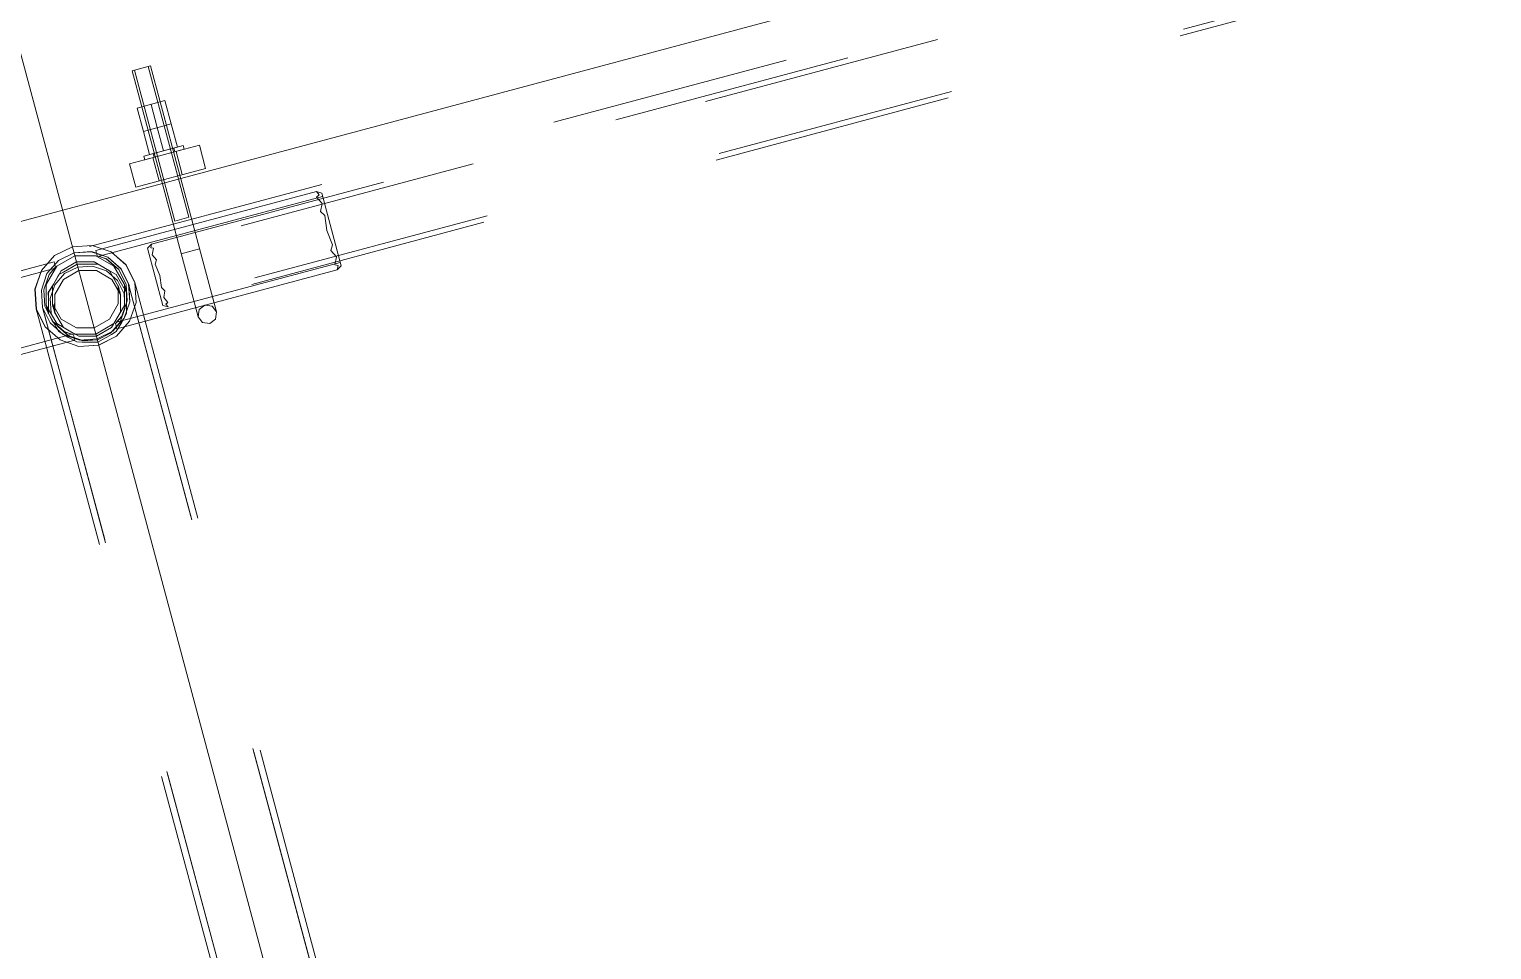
# Model space of a CAD drawing. Header units: millimetres. Extents: x -753 to 90, y 56274 to 56868.
# Drawn here: x -376.03 to -363.86, y 56763.55 to 56771.21 of the extents above; entities that cross this region are included whole.
import ezdxf

# ---------------------------------------------------------------- set-up
doc = ezdxf.new("R2010")
doc.units = ezdxf.units.MM
doc.linetypes.add('XKITLINE00', pattern=[0])
doc.linetypes.add('XKITLINE02', pattern=[4, 2, -2])
doc.layers.add('Cota', color=4, linetype='Continuous', lineweight=0)
doc.layers.add('Peça', color=2, linetype='Continuous', lineweight=0)

# ---------------------------------------------------------------- blocks, each defined once
blk = doc.blocks.new('*A1705')
at = {"layer": 'Peça', "color": 7, "linetype": 'XKITLINE02', "lineweight": 0}
for p, q in [((-362.007, 56773.022), (-382.601, 56767.505)), ((-374.772, 56769.965), (-374.924, 56769.924))]:
    blk.add_line(p, q, dxfattribs=at)
at = {"layer": 'Peça', "color": 4, "linetype": 'XKITLINE00', "lineweight": 0}
for p, q in [((-364.647, 56772.678), (-374.772, 56769.965)), ((-374.924, 56769.924), (-382.692, 56767.843))]:
    blk.add_line(p, q, dxfattribs=at)
blk = doc.blocks.new('*A1708')
at = {"layer": 'Peça', "color": 7, "linetype": 'XKITLINE02', "lineweight": 0}
for p, q in [((-337.565, 56779.406), (-375.043, 56769.364)), ((-375.016, 56769.418), (-337.616, 56779.439)), ((-337.449, 56778.973), (-374.927, 56768.931)), ((-337.476, 56778.919), (-374.877, 56768.898)), ((-375.049, 56769.385), (-375.016, 56769.418)), ((-375.049, 56769.385), (-374.922, 56768.91)), ((-375.021, 56769.389), (-375.016, 56769.418)), ((-374.999, 56769.385), (-375.021, 56769.389)), ((-375.01, 56769.331), (-374.999, 56769.385)), ((-374.974, 56769.29), (-375.01, 56769.331)), ((-374.984, 56769.252), (-374.974, 56769.29)), ((-374.947, 56769.158), (-374.984, 56769.252)), ((-374.932, 56769.058), (-374.947, 56769.158)), ((-374.904, 56769.03), (-374.932, 56769.058)), ((-374.914, 56768.976), (-374.904, 56769.03)), ((-374.878, 56768.935), (-374.914, 56768.976)), ((-374.895, 56768.921), (-374.878, 56768.935)), ((-374.877, 56768.898), (-374.922, 56768.91)), ((-374.877, 56768.898), (-374.895, 56768.921))]:
    blk.add_line(p, q, dxfattribs=at)
blk = doc.blocks.new('*A1816')
at = {"layer": 'Peça', "color": 4, "linetype": 'XKITLINE00', "lineweight": 0}
for p, q in [((-375.135, 56770.552), (-374.903, 56770.614)), ((-375.083, 56770.358), (-375.135, 56770.552)), ((-375.019, 56770.583), (-374.967, 56770.39)), ((-374.903, 56770.614), (-374.851, 56770.421)), ((-374.851, 56770.421), (-375.083, 56770.358))]:
    blk.add_line(p, q, dxfattribs=at)
blk = doc.blocks.new('*A1817')
at = {"layer": 'Peça', "color": 4, "linetype": 'XKITLINE00', "lineweight": 0}
for p, q in [((-375.083, 56770.358), (-374.851, 56770.421)), ((-374.8, 56770.227), (-374.851, 56770.421)), ((-375.031, 56770.165), (-375.083, 56770.358)), ((-374.967, 56770.39), (-374.915, 56770.196))]:
    blk.add_line(p, q, dxfattribs=at)
at = {"layer": 'Peça', "color": 7, "linetype": 'XKITLINE02', "lineweight": 0}
blk.add_line((-375.031, 56770.165), (-374.8, 56770.227), dxfattribs=at)
blk = doc.blocks.new('*A1818')
at = {"layer": 'Peça', "color": 4, "linetype": 'XKITLINE00', "lineweight": 0}
for p, q in [((-374.915, 56770.196), (-375.08, 56770.152)), ((-375.071, 56770.121), (-375.08, 56770.152)), ((-374.751, 56770.24), (-374.915, 56770.196)), ((-374.743, 56770.209), (-374.751, 56770.24))]:
    blk.add_line(p, q, dxfattribs=at)
at = {"layer": 'Peça', "color": 7, "linetype": 'XKITLINE02', "lineweight": 0}
for p, q in [((-374.743, 56770.209), (-375.071, 56770.121)), ((-374.994, 56770.142), (-375.002, 56770.173)), ((-374.915, 56770.196), (-374.833, 56770.218)), ((-374.82, 56770.189), (-374.829, 56770.22))]:
    blk.add_line(p, q, dxfattribs=at)
blk = doc.blocks.new('*A1819')
at = {"layer": 'Peça', "color": 4, "linetype": 'XKITLINE00', "lineweight": 0}
for p, q in [((-375.197, 56770.088), (-374.617, 56770.243)), ((-374.566, 56770.05), (-374.617, 56770.243)), ((-375.145, 56769.895), (-375.197, 56770.088)), ((-374.566, 56770.05), (-375.145, 56769.895))]:
    blk.add_line(p, q, dxfattribs=at)
at = {"layer": 'Peça', "color": 7, "linetype": 'XKITLINE02', "lineweight": 0}
for p, q in [((-374.759, 56769.998), (-374.811, 56770.191)), ((-374.952, 56769.946), (-375.004, 56770.14))]:
    blk.add_line(p, q, dxfattribs=at)
blk = doc.blocks.new('*A1833')
at = {"layer": 'Peça', "color": 4, "linetype": 'XKITLINE00', "lineweight": 0}
for p, q in [((-375.023, 56770.904), (-375.176, 56770.863)), ((-375.023, 56770.904), (-374.943, 56770.603)), ((-375.176, 56770.863), (-375.095, 56770.562)), ((-374.932, 56769.952), (-374.924, 56769.921)), ((-374.779, 56769.993), (-374.771, 56769.962))]:
    blk.add_line(p, q, dxfattribs=at)
at = {"layer": 'Peça', "color": 7, "linetype": 'XKITLINE02', "lineweight": 0}
for p, q in [((-375.042, 56770.899), (-374.705, 56769.643)), ((-375.158, 56770.868), (-374.821, 56769.612)), ((-375.095, 56770.562), (-374.932, 56769.952)), ((-374.943, 56770.603), (-374.779, 56769.993)), ((-374.924, 56769.921), (-374.627, 56768.815)), ((-374.771, 56769.962), (-374.475, 56768.856)), ((-374.821, 56769.612), (-374.705, 56769.643)), ((-374.615, 56769.38), (-374.768, 56769.339)), ((-374.619, 56768.875), (-374.627, 56768.815)), ((-374.627, 56768.815), (-374.59, 56768.767)), ((-374.619, 56768.875), (-374.571, 56768.912)), ((-374.571, 56768.912), (-374.511, 56768.904)), ((-374.511, 56768.904), (-374.475, 56768.856)), ((-374.483, 56768.796), (-374.475, 56768.856)), ((-374.59, 56768.767), (-374.531, 56768.759)), ((-374.531, 56768.759), (-374.483, 56768.796))]:
    blk.add_line(p, q, dxfattribs=at)
blk = doc.blocks.new('*A1834')
at = {"layer": 'Peça', "color": 7, "linetype": 'XKITLINE02', "lineweight": 0}
for p, q in [((-375.822, 56769.325), (-375.931, 56769.201)), ((-375.674, 56769.398), (-375.822, 56769.325)), ((-375.79, 56769.283), (-375.66, 56769.347)), ((-375.509, 56769.409), (-375.674, 56769.398)), ((-375.66, 56769.347), (-375.516, 56769.356)), ((-375.516, 56769.356), (-375.379, 56769.31)), ((-375.352, 56769.356), (-375.509, 56769.409)), ((-375.379, 56769.31), (-375.27, 56769.214)), ((-375.228, 56769.247), (-375.352, 56769.356)), ((-375.931, 56769.201), (-375.985, 56769.044)), ((-375.886, 56769.174), (-375.79, 56769.283)), ((-375.27, 56769.214), (-375.206, 56769.085)), ((-375.155, 56769.098), (-375.228, 56769.247)), ((-375.932, 56769.037), (-375.886, 56769.174)), ((-375.206, 56769.085), (-372.308, 56758.27)), ((-375.206, 56769.085), (-375.196, 56768.94)), ((-375.152, 56769.087), (-375.155, 56769.098)), ((-375.144, 56768.933), (-375.155, 56769.098)), ((-375.147, 56769.07), (-375.152, 56769.087)), ((-375.147, 56769.07), (-372.257, 56758.284)), ((-375.985, 56769.044), (-375.974, 56768.879)), ((-375.923, 56768.893), (-375.932, 56769.037)), ((-375.196, 56768.94), (-375.243, 56768.803)), ((-375.197, 56768.777), (-375.144, 56768.933)), ((-375.971, 56768.868), (-375.974, 56768.879)), ((-375.974, 56768.879), (-375.901, 56768.731)), ((-375.966, 56768.85), (-375.971, 56768.868)), ((-375.966, 56768.85), (-373.076, 56758.064)), ((-375.923, 56768.893), (-375.92, 56768.882)), ((-375.859, 56768.763), (-375.923, 56768.893)), ((-375.92, 56768.882), (-375.915, 56768.864)), ((-375.915, 56768.864), (-373.025, 56758.078)), ((-375.901, 56768.731), (-375.776, 56768.622)), ((-375.75, 56768.667), (-375.859, 56768.763)), ((-375.338, 56768.694), (-375.468, 56768.63)), ((-375.243, 56768.803), (-375.338, 56768.694)), ((-375.306, 56768.652), (-375.197, 56768.777)), ((-375.776, 56768.622), (-375.62, 56768.568)), ((-375.613, 56768.621), (-375.75, 56768.667)), ((-375.62, 56768.568), (-375.455, 56768.579)), ((-375.468, 56768.63), (-375.613, 56768.621)), ((-375.455, 56768.579), (-375.306, 56768.652)), ((-372.98, 56758.187), (-372.855, 56758.25)), ((-372.831, 56758.241), (-372.941, 56758.185)), ((-372.855, 56758.25), (-372.701, 56758.302)), ((-372.696, 56758.286), (-372.831, 56758.241)), ((-372.701, 56758.302), (-372.541, 56758.334)), ((-372.557, 56758.314), (-372.696, 56758.286)), ((-372.434, 56758.321), (-372.557, 56758.314)), ((-372.541, 56758.334), (-372.401, 56758.342)), ((-372.347, 56758.306), (-372.434, 56758.321)), ((-372.401, 56758.342), (-372.301, 56758.324)), ((-372.275, 56758.227), (-372.353, 56758.161)), ((-372.308, 56758.27), (-372.347, 56758.306)), ((-372.324, 56758.22), (-372.308, 56758.27)), ((-372.301, 56758.324), (-372.257, 56758.284)), ((-372.257, 56758.284), (-372.275, 56758.227)), ((-373.076, 56758.064), (-373.058, 56758.122)), ((-373.058, 56758.122), (-372.98, 56758.187)), ((-373.02, 56758.092), (-373.009, 56758.128)), ((-372.941, 56758.185), (-373.009, 56758.128)), ((-372.636, 56758.062), (-372.502, 56758.107)), ((-372.502, 56758.107), (-372.392, 56758.163)), ((-372.353, 56758.161), (-372.478, 56758.098)), ((-372.392, 56758.163), (-372.324, 56758.22)), ((-373.032, 56758.024), (-373.076, 56758.064)), ((-372.932, 56758.006), (-373.032, 56758.024)), ((-373.025, 56758.078), (-373.02, 56758.092)), ((-373.025, 56758.078), (-372.986, 56758.043)), ((-372.986, 56758.043), (-372.899, 56758.027)), ((-372.792, 56758.014), (-372.932, 56758.006)), ((-372.899, 56758.027), (-372.776, 56758.034)), ((-372.632, 56758.046), (-372.792, 56758.014)), ((-372.776, 56758.034), (-372.636, 56758.062)), ((-372.478, 56758.098), (-372.632, 56758.046))]:
    blk.add_line(p, q, dxfattribs=at)
blk = doc.blocks.new('*A1836')
at = {"layer": 'Peça', "color": 7, "linetype": 'XKITLINE02', "lineweight": 0}
for p, q in [((-375.479, 56769.366), (-373.643, 56769.857)), ((-373.591, 56769.816), (-375.452, 56769.318)), ((-373.643, 56769.857), (-373.62, 56769.829)), ((-373.643, 56769.857), (-373.599, 56769.845)), ((-373.62, 56769.829), (-373.641, 56769.811)), ((-373.641, 56769.811), (-373.596, 56769.759)), ((-373.436, 56769.239), (-373.599, 56769.845)), ((-373.596, 56769.759), (-373.609, 56769.692)), ((-373.609, 56769.692), (-373.574, 56769.657)), ((-373.574, 56769.657), (-373.556, 56769.532)), ((-373.556, 56769.532), (-373.509, 56769.414)), ((-375.479, 56769.366), (-375.467, 56769.322)), ((-375.467, 56769.322), (-375.39, 56769.297)), ((-375.452, 56769.318), (-375.39, 56769.295)), ((-375.288, 56769.207), (-375.39, 56769.297)), ((-375.39, 56769.297), (-375.39, 56769.295)), ((-373.509, 56769.414), (-373.522, 56769.366)), ((-373.522, 56769.366), (-373.477, 56769.315)), ((-373.477, 56769.315), (-373.49, 56769.247)), ((-375.39, 56769.295), (-375.295, 56769.213)), ((-373.444, 56769.268), (-375.306, 56768.769)), ((-373.469, 56769.206), (-375.304, 56768.714)), ((-375.227, 56769.084), (-375.288, 56769.207)), ((-373.49, 56769.247), (-373.463, 56769.243)), ((-373.463, 56769.243), (-373.469, 56769.206)), ((-373.469, 56769.206), (-373.436, 56769.239)), ((-375.227, 56769.084), (-375.218, 56768.948)), ((-375.221, 56768.939), (-375.263, 56768.82)), ((-375.262, 56768.818), (-375.218, 56768.948)), ((-375.316, 56768.758), (-375.262, 56768.818)), ((-375.306, 56768.769), (-375.263, 56768.82)), ((-375.262, 56768.818), (-375.263, 56768.82)), ((-375.316, 56768.758), (-375.304, 56768.714))]:
    blk.add_line(p, q, dxfattribs=at)
blk = doc.blocks.new('*A1837')
at = {"layer": 'Peça', "color": 7, "linetype": 'XKITLINE02', "lineweight": 0}
for p, q in [((-377.687, 56768.719), (-375.825, 56769.218)), ((-375.826, 56769.272), (-377.662, 56768.781)), ((-375.815, 56769.229), (-375.868, 56769.168)), ((-375.825, 56769.218), (-375.868, 56769.167)), ((-375.826, 56769.272), (-375.815, 56769.229)), ((-375.868, 56769.168), (-375.912, 56769.039)), ((-375.868, 56769.167), (-375.909, 56769.048)), ((-375.868, 56769.167), (-375.868, 56769.168)), ((-375.912, 56769.039), (-375.903, 56768.903)), ((-375.903, 56768.903), (-375.843, 56768.78)), ((-377.694, 56768.748), (-377.662, 56768.781)), ((-377.532, 56768.141), (-377.694, 56768.748)), ((-377.662, 56768.781), (-377.668, 56768.744)), ((-377.668, 56768.744), (-377.64, 56768.74)), ((-377.64, 56768.74), (-377.653, 56768.672)), ((-375.74, 56768.69), (-375.843, 56768.78)), ((-375.836, 56768.774), (-375.741, 56768.692)), ((-375.74, 56768.69), (-375.741, 56768.692)), ((-375.741, 56768.692), (-375.678, 56768.669)), ((-375.664, 56768.665), (-375.74, 56768.69)), ((-377.653, 56768.672), (-377.608, 56768.62)), ((-377.608, 56768.62), (-377.622, 56768.573)), ((-377.622, 56768.573), (-377.575, 56768.455)), ((-377.54, 56768.17), (-375.678, 56768.669)), ((-375.652, 56768.621), (-377.487, 56768.13)), ((-375.652, 56768.621), (-375.664, 56768.665)), ((-377.575, 56768.455), (-377.557, 56768.33)), ((-377.557, 56768.33), (-377.521, 56768.295)), ((-377.521, 56768.295), (-377.534, 56768.228)), ((-377.534, 56768.228), (-377.489, 56768.176)), ((-377.487, 56768.13), (-377.532, 56768.141)), ((-377.511, 56768.158), (-377.489, 56768.176)), ((-377.487, 56768.13), (-377.511, 56768.158))]:
    blk.add_line(p, q, dxfattribs=at)
blk = doc.blocks.new('*A1839')
at = {"layer": 'Peça', "color": 7, "linetype": 'XKITLINE02', "lineweight": 0}
for p, q in [((-375.931, 56769.201), (-375.822, 56769.325)), ((-375.822, 56769.325), (-375.674, 56769.398)), ((-375.66, 56769.347), (-375.79, 56769.283)), ((-375.674, 56769.398), (-375.508, 56769.409)), ((-375.515, 56769.357), (-375.66, 56769.347)), ((-375.378, 56769.31), (-375.515, 56769.357)), ((-375.508, 56769.409), (-375.352, 56769.356)), ((-375.269, 56769.215), (-375.378, 56769.31)), ((-375.352, 56769.356), (-375.346, 56769.351)), ((-375.346, 56769.351), (-375.227, 56769.247)), ((-375.984, 56769.044), (-375.931, 56769.201)), ((-375.79, 56769.283), (-375.885, 56769.174)), ((-375.205, 56769.085), (-375.269, 56769.215)), ((-375.227, 56769.247), (-375.154, 56769.099)), ((-375.885, 56769.174), (-375.932, 56769.037)), ((-375.205, 56769.085), (-375.202, 56769.074)), ((-375.196, 56768.94), (-375.205, 56769.085)), ((-375.202, 56769.074), (-375.198, 56769.056)), ((-375.198, 56769.056), (-373.586, 56763.039)), ((-375.151, 56769.088), (-375.154, 56769.099)), ((-375.154, 56769.099), (-375.143, 56768.933)), ((-375.147, 56769.07), (-375.151, 56769.088)), ((-375.147, 56769.07), (-372.257, 56758.284)), ((-375.973, 56768.879), (-375.984, 56769.044)), ((-375.932, 56769.037), (-375.922, 56768.893)), ((-375.243, 56768.803), (-375.196, 56768.94)), ((-375.143, 56768.933), (-375.197, 56768.777)), ((-375.97, 56768.868), (-375.973, 56768.879)), ((-375.9, 56768.731), (-375.973, 56768.879)), ((-375.966, 56768.851), (-375.97, 56768.868)), ((-375.966, 56768.851), (-373.076, 56758.065)), ((-375.922, 56768.893), (-373.025, 56758.078)), ((-375.922, 56768.893), (-375.858, 56768.763)), ((-375.776, 56768.622), (-375.9, 56768.731)), ((-375.858, 56768.763), (-375.749, 56768.668)), ((-375.468, 56768.63), (-375.338, 56768.695)), ((-375.338, 56768.695), (-375.243, 56768.803)), ((-375.197, 56768.777), (-375.306, 56768.652)), ((-375.619, 56768.568), (-375.776, 56768.622)), ((-375.749, 56768.668), (-375.612, 56768.621)), ((-375.454, 56768.579), (-375.619, 56768.568)), ((-375.612, 56768.621), (-375.468, 56768.63)), ((-375.306, 56768.652), (-375.454, 56768.579)), ((-373.586, 56763.039), (-372.308, 56758.27)), ((-372.855, 56758.25), (-372.98, 56758.187)), ((-372.941, 56758.185), (-372.831, 56758.241)), ((-372.701, 56758.302), (-372.855, 56758.25)), ((-372.831, 56758.241), (-372.696, 56758.286)), ((-372.541, 56758.334), (-372.701, 56758.302)), ((-372.696, 56758.286), (-372.557, 56758.314)), ((-372.557, 56758.314), (-372.434, 56758.321)), ((-372.401, 56758.342), (-372.541, 56758.334)), ((-372.434, 56758.321), (-372.347, 56758.306)), ((-372.301, 56758.325), (-372.401, 56758.342)), ((-372.352, 56758.161), (-372.275, 56758.227)), ((-372.347, 56758.306), (-372.308, 56758.27)), ((-372.308, 56758.27), (-372.324, 56758.22)), ((-372.257, 56758.284), (-372.301, 56758.325)), ((-372.275, 56758.227), (-372.257, 56758.284)), ((-373.071, 56758.079), (-373.058, 56758.122)), ((-372.98, 56758.187), (-373.058, 56758.122)), ((-373.025, 56758.078), (-373.009, 56758.128)), ((-373.009, 56758.128), (-372.941, 56758.185)), ((-372.501, 56758.107), (-372.636, 56758.062)), ((-372.392, 56758.163), (-372.501, 56758.107)), ((-372.478, 56758.098), (-372.352, 56758.161)), ((-372.324, 56758.22), (-372.392, 56758.163)), ((-373.076, 56758.065), (-373.071, 56758.079)), ((-373.076, 56758.065), (-373.032, 56758.024)), ((-373.032, 56758.024), (-372.932, 56758.006)), ((-372.986, 56758.043), (-373.025, 56758.078)), ((-372.898, 56758.027), (-372.986, 56758.043)), ((-372.932, 56758.006), (-372.791, 56758.014)), ((-372.776, 56758.034), (-372.898, 56758.027)), ((-372.791, 56758.014), (-372.632, 56758.046)), ((-372.636, 56758.062), (-372.776, 56758.034)), ((-372.632, 56758.046), (-372.478, 56758.098))]:
    blk.add_line(p, q, dxfattribs=at)
blk = doc.blocks.new('*A1842')
at = {"layer": 'Peça', "color": 7, "linetype": 'XKITLINE02', "lineweight": 0}
for p, q in [((-375.653, 56769.322), (-375.804, 56769.235)), ((-375.479, 56769.322), (-375.653, 56769.322)), ((-375.479, 56769.322), (-375.328, 56769.235)), ((-375.804, 56769.235), (-375.892, 56769.084)), ((-375.767, 56769.197), (-375.84, 56769.07)), ((-375.786, 56769.167), (-375.747, 56769.187)), ((-375.786, 56769.167), (-375.747, 56769.187)), ((-375.64, 56769.271), (-375.767, 56769.197)), ((-375.62, 56769.199), (-375.748, 56769.126)), ((-375.748, 56769.126), (-375.62, 56769.199)), ((-375.747, 56769.187), (-375.635, 56769.253)), ((-375.747, 56769.187), (-375.635, 56769.253)), ((-375.738, 56769.174), (-375.628, 56769.229)), ((-375.628, 56769.228), (-375.738, 56769.174)), ((-375.493, 56769.271), (-375.64, 56769.271)), ((-375.635, 56769.253), (-375.505, 56769.252)), ((-375.635, 56769.253), (-375.505, 56769.252)), ((-375.628, 56769.229), (-375.506, 56769.237)), ((-375.506, 56769.236), (-375.628, 56769.228)), ((-375.473, 56769.199), (-375.62, 56769.199)), ((-375.62, 56769.199), (-375.473, 56769.199)), ((-375.506, 56769.237), (-375.39, 56769.197)), ((-375.39, 56769.197), (-375.506, 56769.236)), ((-375.505, 56769.252), (-375.461, 56769.254)), ((-375.505, 56769.252), (-375.461, 56769.254)), ((-375.365, 56769.197), (-375.493, 56769.271)), ((-375.346, 56769.126), (-375.473, 56769.199)), ((-375.473, 56769.199), (-375.346, 56769.126)), ((-375.461, 56769.254), (-375.385, 56769.208)), ((-375.461, 56769.254), (-375.385, 56769.208)), ((-375.39, 56769.197), (-375.298, 56769.117)), ((-375.298, 56769.116), (-375.39, 56769.197)), ((-375.385, 56769.208), (-375.31, 56769.167)), ((-375.385, 56769.208), (-375.31, 56769.167)), ((-375.292, 56769.07), (-375.365, 56769.197)), ((-375.241, 56769.084), (-375.328, 56769.235)), ((-375.892, 56769.084), (-375.892, 56768.909)), ((-375.874, 56769.016), (-375.829, 56769.089)), ((-375.873, 56769.016), (-375.829, 56769.089)), ((-375.859, 56768.966), (-375.819, 56769.082)), ((-375.819, 56769.082), (-375.858, 56768.966)), ((-375.84, 56769.07), (-375.84, 56768.923)), ((-375.829, 56769.089), (-375.786, 56769.167)), ((-375.829, 56769.089), (-375.786, 56769.167)), ((-375.748, 56769.126), (-375.821, 56768.999)), ((-375.821, 56768.999), (-375.748, 56769.126)), ((-375.819, 56769.082), (-375.738, 56769.174)), ((-375.738, 56769.174), (-375.819, 56769.082)), ((-375.273, 56768.999), (-375.346, 56769.126)), ((-375.346, 56769.126), (-375.273, 56768.999)), ((-375.31, 56769.167), (-375.287, 56769.127)), ((-375.287, 56769.127), (-375.31, 56769.167)), ((-375.298, 56769.117), (-375.244, 56769.007)), ((-375.244, 56769.007), (-375.298, 56769.116)), ((-375.292, 56769.069), (-375.292, 56769.07)), ((-375.292, 56769.07), (-375.292, 56769.07)), ((-375.292, 56768.923), (-375.292, 56769.07)), ((-375.292, 56769.07), (-375.292, 56769.07)), ((-375.292, 56769.069), (-375.292, 56769.07)), ((-375.291, 56769.068), (-375.292, 56769.069)), ((-375.292, 56769.069), (-375.292, 56769.069)), ((-375.292, 56769.069), (-375.292, 56769.069)), ((-375.292, 56769.069), (-375.291, 56769.068)), ((-375.291, 56769.067), (-375.291, 56769.068)), ((-375.291, 56769.068), (-375.291, 56769.067)), ((-375.291, 56769.065), (-375.291, 56769.067)), ((-375.291, 56769.067), (-375.291, 56769.067)), ((-375.291, 56769.066), (-375.291, 56769.067)), ((-375.291, 56769.065), (-375.291, 56769.066)), ((-375.29, 56769.064), (-375.291, 56769.065)), ((-375.29, 56769.064), (-375.291, 56769.065)), ((-375.29, 56769.063), (-375.29, 56769.064)), ((-375.29, 56769.063), (-375.29, 56769.064)), ((-375.289, 56769.061), (-375.29, 56769.063)), ((-375.289, 56769.061), (-375.29, 56769.063)), ((-375.289, 56769.059), (-375.289, 56769.061)), ((-375.289, 56769.059), (-375.289, 56769.061)), ((-375.288, 56769.057), (-375.289, 56769.059)), ((-375.288, 56769.057), (-375.289, 56769.059)), ((-375.288, 56769.055), (-375.288, 56769.057)), ((-375.288, 56769.055), (-375.288, 56769.057)), ((-375.287, 56769.053), (-375.288, 56769.055)), ((-375.287, 56769.053), (-375.288, 56769.055)), ((-375.287, 56769.127), (-375.222, 56769.016)), ((-375.222, 56769.016), (-375.287, 56769.127)), ((-375.241, 56768.909), (-375.241, 56769.084)), ((-375.241, 56769.083), (-375.241, 56769.084)), ((-375.241, 56769.084), (-375.241, 56769.083)), ((-375.24, 56769.083), (-375.241, 56769.083)), ((-375.241, 56769.083), (-375.24, 56769.083)), ((-375.24, 56769.082), (-375.24, 56769.083)), ((-375.24, 56769.083), (-375.24, 56769.083)), ((-375.24, 56769.083), (-375.24, 56769.083)), ((-375.24, 56769.083), (-375.24, 56769.082)), ((-375.24, 56769.081), (-375.24, 56769.082)), ((-375.24, 56769.082), (-375.24, 56769.081)), ((-375.24, 56769.08), (-375.24, 56769.081)), ((-375.24, 56769.081), (-375.24, 56769.08)), ((-375.239, 56769.079), (-375.24, 56769.08)), ((-375.24, 56769.08), (-375.239, 56769.079)), ((-375.239, 56769.078), (-375.239, 56769.079)), ((-375.239, 56769.079), (-375.239, 56769.078)), ((-375.239, 56769.076), (-375.239, 56769.078)), ((-375.239, 56769.078), (-375.239, 56769.076)), ((-375.238, 56769.075), (-375.239, 56769.076)), ((-375.239, 56769.076), (-375.238, 56769.075)), ((-375.238, 56769.073), (-375.238, 56769.075)), ((-375.238, 56769.075), (-375.238, 56769.073)), ((-375.237, 56769.071), (-375.238, 56769.073)), ((-375.238, 56769.073), (-375.237, 56769.071)), ((-375.237, 56769.069), (-375.237, 56769.071)), ((-375.237, 56769.071), (-375.237, 56769.069)), ((-375.236, 56769.067), (-375.237, 56769.069)), ((-375.237, 56769.069), (-375.236, 56769.067)), ((-375.235, 56769.064), (-375.236, 56769.067)), ((-375.236, 56769.067), (-375.235, 56769.064)), ((-375.235, 56769.061), (-375.235, 56769.064)), ((-375.235, 56769.064), (-375.235, 56769.062)), ((-375.235, 56769.062), (-375.234, 56769.059)), ((-375.234, 56769.059), (-375.235, 56769.061)), ((-375.233, 56769.056), (-375.234, 56769.059)), ((-375.234, 56769.059), (-375.233, 56769.056)), ((-375.232, 56769.053), (-375.233, 56769.056)), ((-375.233, 56769.056), (-375.232, 56769.053)), ((-375.874, 56769.016), (-375.873, 56768.97)), ((-375.873, 56768.97), (-375.873, 56769.016)), ((-375.873, 56768.841), (-375.873, 56768.97)), ((-375.873, 56768.97), (-375.873, 56768.841)), ((-375.85, 56768.845), (-375.859, 56768.966)), ((-375.858, 56768.966), (-375.85, 56768.844)), ((-375.821, 56768.999), (-375.822, 56768.852)), ((-375.821, 56768.852), (-375.821, 56768.999)), ((-375.287, 56769.05), (-375.287, 56769.053)), ((-375.287, 56769.05), (-375.287, 56769.053)), ((-375.286, 56769.048), (-375.287, 56769.05)), ((-375.287, 56769.05), (-375.286, 56769.048)), ((-375.285, 56769.045), (-375.286, 56769.048)), ((-375.286, 56769.048), (-375.285, 56769.045)), ((-375.284, 56769.042), (-375.285, 56769.045)), ((-375.284, 56769.042), (-375.285, 56769.045)), ((-375.284, 56769.039), (-375.284, 56769.042)), ((-375.283, 56769.039), (-375.284, 56769.042)), ((-375.283, 56769.036), (-375.284, 56769.039)), ((-375.283, 56769.036), (-375.283, 56769.039)), ((-375.282, 56769.032), (-375.283, 56769.036)), ((-375.282, 56769.032), (-375.283, 56769.036)), ((-375.281, 56769.029), (-375.282, 56769.032)), ((-375.281, 56769.029), (-375.282, 56769.032)), ((-375.28, 56769.025), (-375.281, 56769.029)), ((-375.28, 56769.025), (-375.281, 56769.029)), ((-375.279, 56769.021), (-375.28, 56769.025)), ((-375.279, 56769.021), (-375.28, 56769.025)), ((-375.278, 56769.017), (-375.279, 56769.021)), ((-375.278, 56769.017), (-375.279, 56769.021)), ((-375.277, 56769.013), (-375.278, 56769.017)), ((-375.276, 56769.013), (-375.278, 56769.017)), ((-375.275, 56769.009), (-375.277, 56769.013)), ((-375.275, 56769.008), (-375.276, 56769.013)), ((-375.274, 56769.004), (-375.275, 56769.009)), ((-375.275, 56769.008), (-375.274, 56769.004)), ((-375.273, 56768.999), (-375.274, 56769.004)), ((-375.274, 56769.004), (-375.273, 56768.999)), ((-375.273, 56768.853), (-375.273, 56768.999)), ((-375.273, 56768.999), (-375.273, 56768.852)), ((-375.244, 56769.007), (-375.236, 56768.885)), ((-375.236, 56768.885), (-375.244, 56769.007)), ((-375.231, 56769.049), (-375.232, 56769.053)), ((-375.232, 56769.053), (-375.231, 56769.05)), ((-375.231, 56769.05), (-375.231, 56769.046)), ((-375.23, 56769.046), (-375.231, 56769.049)), ((-375.231, 56769.046), (-375.23, 56769.043)), ((-375.23, 56769.042), (-375.23, 56769.046)), ((-375.23, 56769.043), (-375.229, 56769.039)), ((-375.229, 56769.039), (-375.23, 56769.042)), ((-375.227, 56769.035), (-375.229, 56769.039)), ((-375.229, 56769.039), (-375.228, 56769.035)), ((-375.228, 56769.035), (-375.226, 56769.031)), ((-375.226, 56769.031), (-375.227, 56769.035)), ((-375.225, 56769.026), (-375.226, 56769.031)), ((-375.226, 56769.031), (-375.225, 56769.027)), ((-375.225, 56769.027), (-375.224, 56769.022)), ((-375.224, 56769.022), (-375.225, 56769.026)), ((-375.223, 56769.018), (-375.224, 56769.022)), ((-375.224, 56769.022), (-375.223, 56769.018)), ((-375.223, 56769.018), (-375.222, 56769.016)), ((-375.223, 56769.018), (-375.222, 56769.016)), ((-375.222, 56769.016), (-375.222, 56768.885)), ((-375.222, 56768.885), (-375.222, 56769.016)), ((-375.891, 56768.909), (-375.892, 56768.909)), ((-375.892, 56768.909), (-375.892, 56768.909)), ((-375.804, 56768.758), (-375.892, 56768.909)), ((-375.892, 56768.909), (-375.892, 56768.909)), ((-375.892, 56768.909), (-375.891, 56768.909)), ((-375.891, 56768.908), (-375.891, 56768.909)), ((-375.891, 56768.909), (-375.891, 56768.908)), ((-375.891, 56768.907), (-375.891, 56768.908)), ((-375.891, 56768.908), (-375.891, 56768.908)), ((-375.891, 56768.908), (-375.891, 56768.908)), ((-375.891, 56768.908), (-375.891, 56768.907)), ((-375.891, 56768.906), (-375.891, 56768.907)), ((-375.891, 56768.907), (-375.891, 56768.906)), ((-375.89, 56768.905), (-375.891, 56768.906)), ((-375.891, 56768.906), (-375.89, 56768.905)), ((-375.89, 56768.903), (-375.89, 56768.905)), ((-375.89, 56768.905), (-375.89, 56768.903)), ((-375.89, 56768.902), (-375.89, 56768.903)), ((-375.89, 56768.903), (-375.89, 56768.902)), ((-375.889, 56768.9), (-375.89, 56768.902)), ((-375.89, 56768.902), (-375.889, 56768.9)), ((-375.889, 56768.898), (-375.889, 56768.9)), ((-375.889, 56768.9), (-375.889, 56768.898)), ((-375.888, 56768.896), (-375.889, 56768.898)), ((-375.889, 56768.898), (-375.888, 56768.897)), ((-375.888, 56768.897), (-375.888, 56768.894)), ((-375.888, 56768.894), (-375.888, 56768.896)), ((-375.887, 56768.892), (-375.888, 56768.894)), ((-375.888, 56768.894), (-375.887, 56768.892)), ((-375.886, 56768.89), (-375.887, 56768.892)), ((-375.887, 56768.892), (-375.886, 56768.89)), ((-375.886, 56768.887), (-375.886, 56768.89)), ((-375.886, 56768.89), (-375.886, 56768.887)), ((-375.885, 56768.884), (-375.886, 56768.887)), ((-375.886, 56768.887), (-375.885, 56768.884)), ((-375.884, 56768.881), (-375.885, 56768.884)), ((-375.885, 56768.884), (-375.884, 56768.881)), ((-375.883, 56768.878), (-375.884, 56768.881)), ((-375.884, 56768.881), (-375.883, 56768.878)), ((-375.882, 56768.875), (-375.883, 56768.878)), ((-375.883, 56768.878), (-375.882, 56768.875)), ((-375.882, 56768.872), (-375.882, 56768.875)), ((-375.882, 56768.875), (-375.882, 56768.872)), ((-375.881, 56768.868), (-375.882, 56768.872)), ((-375.882, 56768.872), (-375.881, 56768.868)), ((-375.88, 56768.864), (-375.881, 56768.868)), ((-375.881, 56768.868), (-375.88, 56768.864)), ((-375.879, 56768.86), (-375.88, 56768.864)), ((-375.88, 56768.864), (-375.879, 56768.86)), ((-375.877, 56768.856), (-375.879, 56768.86)), ((-375.879, 56768.86), (-375.877, 56768.856)), ((-375.876, 56768.852), (-375.877, 56768.856)), ((-375.877, 56768.856), (-375.876, 56768.852)), ((-375.875, 56768.848), (-375.876, 56768.852)), ((-375.876, 56768.852), (-375.875, 56768.848)), ((-375.874, 56768.843), (-375.875, 56768.848)), ((-375.875, 56768.848), (-375.874, 56768.843)), ((-375.874, 56768.843), (-375.873, 56768.841)), ((-375.874, 56768.843), (-375.873, 56768.841)), ((-375.873, 56768.841), (-375.808, 56768.728)), ((-375.873, 56768.841), (-375.808, 56768.728)), ((-375.796, 56768.735), (-375.85, 56768.845)), ((-375.85, 56768.844), (-375.796, 56768.735)), ((-375.84, 56768.922), (-375.84, 56768.923)), ((-375.84, 56768.923), (-375.84, 56768.923)), ((-375.84, 56768.923), (-375.767, 56768.796)), ((-375.84, 56768.923), (-375.84, 56768.923)), ((-375.84, 56768.922), (-375.84, 56768.923)), ((-375.84, 56768.921), (-375.84, 56768.922)), ((-375.84, 56768.922), (-375.84, 56768.922)), ((-375.84, 56768.922), (-375.84, 56768.922)), ((-375.84, 56768.921), (-375.84, 56768.922)), ((-375.84, 56768.92), (-375.84, 56768.921)), ((-375.84, 56768.92), (-375.84, 56768.921)), ((-375.839, 56768.918), (-375.84, 56768.92)), ((-375.84, 56768.92), (-375.84, 56768.92)), ((-375.84, 56768.919), (-375.84, 56768.92)), ((-375.839, 56768.918), (-375.84, 56768.919)), ((-375.839, 56768.917), (-375.839, 56768.918)), ((-375.839, 56768.917), (-375.839, 56768.918)), ((-375.838, 56768.916), (-375.839, 56768.917)), ((-375.838, 56768.916), (-375.839, 56768.917)), ((-375.838, 56768.914), (-375.838, 56768.916)), ((-375.838, 56768.916), (-375.838, 56768.914)), ((-375.838, 56768.912), (-375.838, 56768.914)), ((-375.838, 56768.914), (-375.838, 56768.912)), ((-375.837, 56768.91), (-375.838, 56768.912)), ((-375.837, 56768.91), (-375.838, 56768.912)), ((-375.836, 56768.908), (-375.837, 56768.91)), ((-375.836, 56768.908), (-375.837, 56768.91)), ((-375.836, 56768.906), (-375.836, 56768.908)), ((-375.836, 56768.906), (-375.836, 56768.908)), ((-375.835, 56768.903), (-375.836, 56768.906)), ((-375.835, 56768.903), (-375.836, 56768.906)), ((-375.835, 56768.901), (-375.835, 56768.903)), ((-375.834, 56768.901), (-375.835, 56768.903)), ((-375.834, 56768.898), (-375.835, 56768.901)), ((-375.834, 56768.898), (-375.834, 56768.901)), ((-375.833, 56768.895), (-375.834, 56768.898)), ((-375.833, 56768.895), (-375.834, 56768.898)), ((-375.832, 56768.892), (-375.833, 56768.895)), ((-375.832, 56768.892), (-375.833, 56768.895)), ((-375.831, 56768.889), (-375.832, 56768.892)), ((-375.831, 56768.889), (-375.832, 56768.892)), ((-375.83, 56768.885), (-375.831, 56768.889)), ((-375.83, 56768.885), (-375.831, 56768.889)), ((-375.829, 56768.882), (-375.83, 56768.885)), ((-375.83, 56768.885), (-375.829, 56768.882)), ((-375.828, 56768.878), (-375.829, 56768.882)), ((-375.829, 56768.882), (-375.828, 56768.878)), ((-375.827, 56768.874), (-375.828, 56768.878)), ((-375.827, 56768.874), (-375.828, 56768.878)), ((-375.826, 56768.87), (-375.827, 56768.874)), ((-375.826, 56768.87), (-375.827, 56768.874)), ((-375.825, 56768.866), (-375.826, 56768.87)), ((-375.825, 56768.866), (-375.826, 56768.87)), ((-375.824, 56768.862), (-375.825, 56768.866)), ((-375.824, 56768.861), (-375.825, 56768.866)), ((-375.823, 56768.857), (-375.824, 56768.862)), ((-375.823, 56768.857), (-375.824, 56768.861)), ((-375.822, 56768.852), (-375.823, 56768.857)), ((-375.821, 56768.852), (-375.823, 56768.857)), ((-375.822, 56768.852), (-375.748, 56768.725)), ((-375.748, 56768.725), (-375.821, 56768.852)), ((-375.365, 56768.796), (-375.292, 56768.923)), ((-375.347, 56768.726), (-375.273, 56768.853)), ((-375.273, 56768.852), (-375.347, 56768.725)), ((-375.328, 56768.758), (-375.241, 56768.909)), ((-375.236, 56768.885), (-375.276, 56768.77)), ((-375.275, 56768.769), (-375.236, 56768.885)), ((-375.266, 56768.765), (-375.223, 56768.843)), ((-375.266, 56768.765), (-375.223, 56768.843)), ((-375.222, 56768.885), (-375.223, 56768.843)), ((-375.223, 56768.843), (-375.222, 56768.885)), ((-375.808, 56768.728), (-375.787, 56768.691)), ((-375.808, 56768.728), (-375.787, 56768.692)), ((-375.804, 56768.758), (-375.653, 56768.671)), ((-375.704, 56768.655), (-375.796, 56768.735)), ((-375.796, 56768.735), (-375.704, 56768.654)), ((-375.787, 56768.692), (-375.711, 56768.646)), ((-375.787, 56768.691), (-375.71, 56768.646)), ((-375.767, 56768.796), (-375.64, 56768.722)), ((-375.748, 56768.725), (-375.621, 56768.652)), ((-375.621, 56768.652), (-375.748, 56768.725)), ((-375.64, 56768.722), (-375.493, 56768.722)), ((-375.493, 56768.722), (-375.365, 56768.796)), ((-375.479, 56768.671), (-375.328, 56768.758)), ((-375.474, 56768.652), (-375.347, 56768.726)), ((-375.347, 56768.725), (-375.474, 56768.652)), ((-375.276, 56768.77), (-375.356, 56768.678)), ((-375.356, 56768.677), (-375.275, 56768.769)), ((-375.348, 56768.668), (-375.31, 56768.692)), ((-375.348, 56768.668), (-375.31, 56768.692)), ((-375.31, 56768.692), (-375.266, 56768.765)), ((-375.31, 56768.692), (-375.266, 56768.765)), ((-375.711, 56768.646), (-375.636, 56768.605)), ((-375.71, 56768.646), (-375.636, 56768.605)), ((-375.588, 56768.616), (-375.704, 56768.655)), ((-375.704, 56768.654), (-375.588, 56768.615)), ((-375.479, 56768.671), (-375.653, 56768.671)), ((-375.636, 56768.605), (-375.591, 56768.603)), ((-375.636, 56768.605), (-375.591, 56768.603)), ((-375.621, 56768.652), (-375.474, 56768.652)), ((-375.474, 56768.652), (-375.621, 56768.652)), ((-375.591, 56768.603), (-375.461, 56768.604)), ((-375.591, 56768.603), (-375.461, 56768.604)), ((-375.466, 56768.624), (-375.588, 56768.616)), ((-375.588, 56768.615), (-375.466, 56768.623)), ((-375.356, 56768.678), (-375.466, 56768.624)), ((-375.466, 56768.623), (-375.356, 56768.677)), ((-375.461, 56768.604), (-375.348, 56768.668)), ((-375.461, 56768.604), (-375.348, 56768.668))]:
    blk.add_line(p, q, dxfattribs=at)
blk = doc.blocks.new('*A2190')
at = {"layer": 'Cota', "color": 7, "linetype": 'XKITLINE00', "lineweight": 0}
blk.add_line((-368.393, 56742.226), (-387.775, 56814.561), dxfattribs=at)
blk = doc.blocks.new('*A2191')
at = {"layer": 'Cota', "color": 7, "linetype": 'XKITLINE00', "lineweight": 0}
blk.add_line((-368.393, 56742.226), (-387.775, 56814.561), dxfattribs=at)

msp = doc.modelspace()

# ---------------------------------------------------------------- block references
at = {"lineweight": 0}
for name in ['*A2191', '*A2190', '*A1708', '*A1705', '*A1833', '*A1816', '*A1817', '*A1819', '*A1818', '*A1836', '*A1834', '*A1839', '*A1842', '*A1837']:
    msp.add_blockref(name, (0, 0), dxfattribs=at)

doc.saveas('drawing.dxf')
